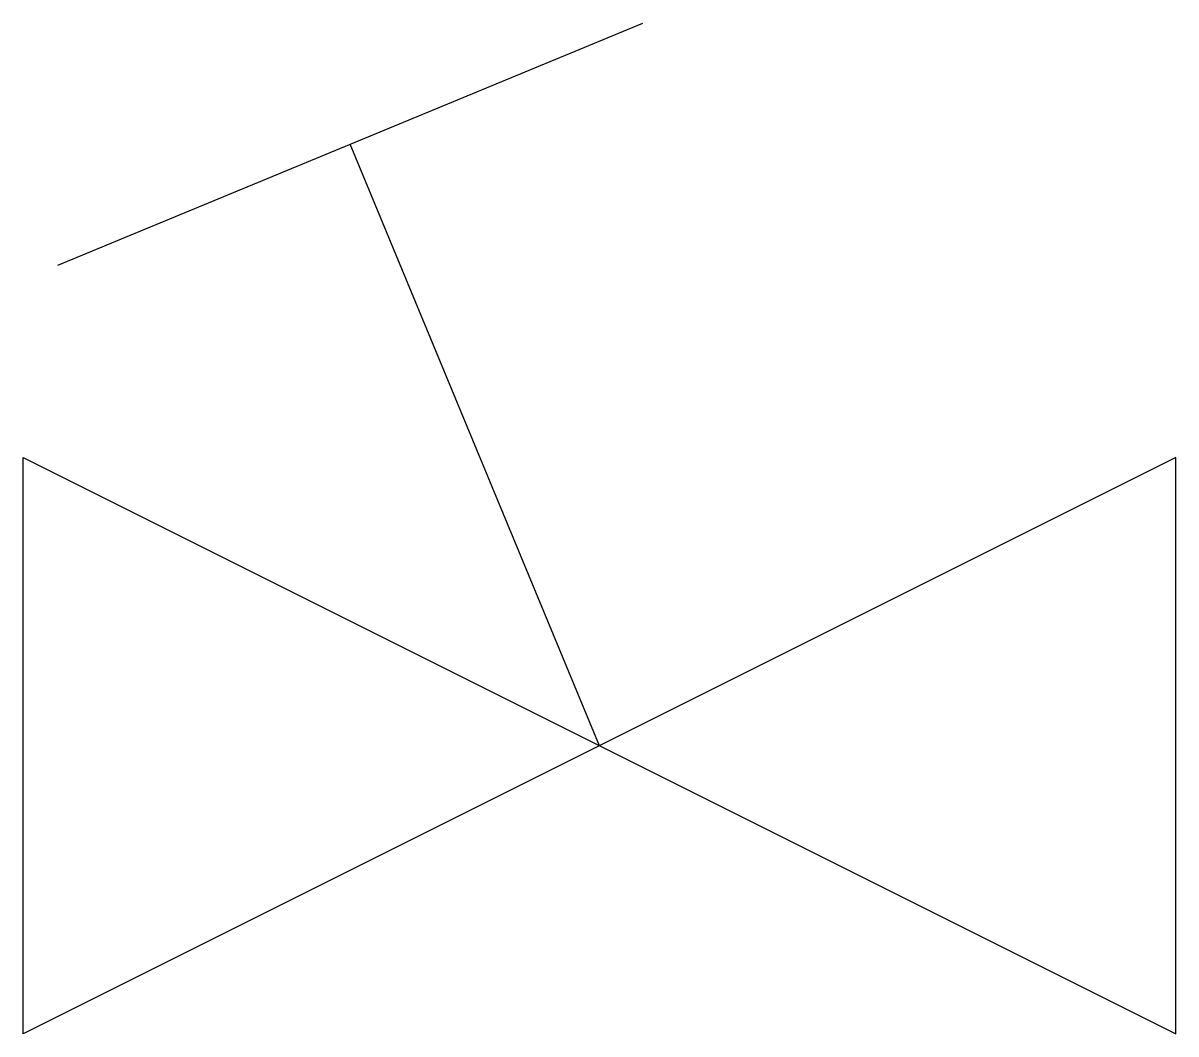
# Model space of a CAD drawing. Header units: millimetres. Extents: x -150 to 150, y -75 to 188.
import ezdxf

# ---------------------------------------------------------------- set-up
doc = ezdxf.new("R2010")
doc.units = ezdxf.units.MM

msp = doc.modelspace()

# ---------------------------------------------------------------- linework, layer by layer
at = {"color": 0, "linetype": 'ByBlock', "lineweight": -2}
for p, q in [((-140.96, 125.05), (11.25, 188.1)), ((0, 0), (-64.86, 156.57))]:
    msp.add_line(p, q, dxfattribs=at)
msp.add_lwpolyline([(-150, -75), (-150, 75), (150, -75), (150, 75)], close=True, dxfattribs=at)

doc.saveas('drawing.dxf')
